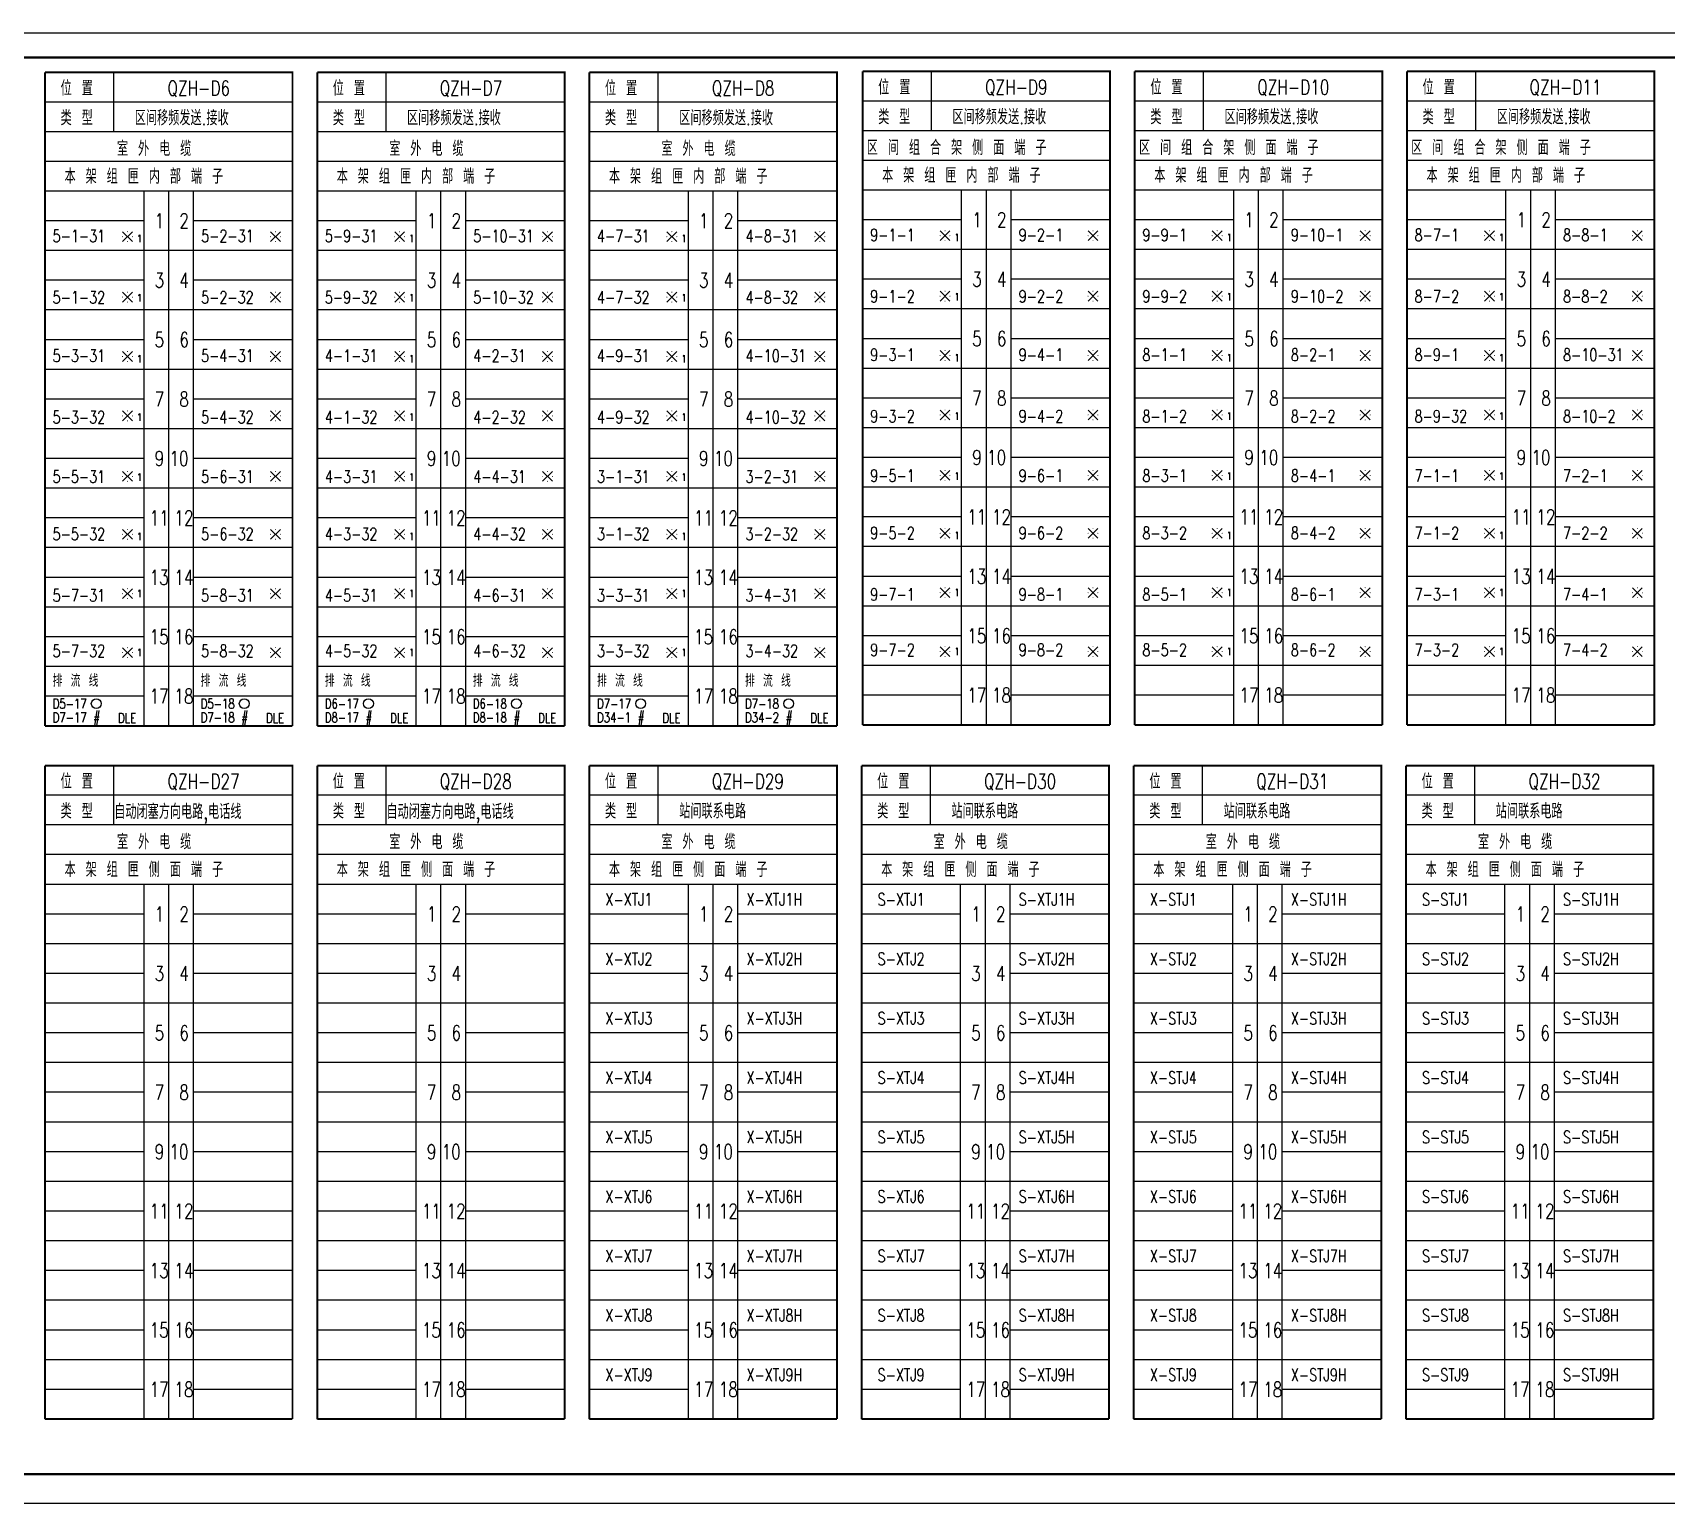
# Model space of a CAD drawing. Extents: x -40 to 1331, y -17 to 280.
# Drawn here: x 272.5 to 602.6, y -17 to 280 of the extents above; entities that cross this region are included whole.
import ezdxf

# ---------------------------------------------------------------- set-up
doc = ezdxf.new("R2010")
doc.units = 0
doc.linetypes.add('0', pattern=[0])
doc.layers.get('0').update_dxf_attribs({"linetype": 'CONTINUOUS'})
doc.layers.add('1', color=1, linetype='0')
doc.layers.add('DEFINE', color=7, linetype='CONTINUOUS')
doc.styles.get("Standard").update_dxf_attribs({"font": 'txt.shx', "bigfont": 'hztxt.shx'})

# ---------------------------------------------------------------- blocks, each defined once
blk = doc.blocks.new('A$C735569C5')
at = {"width": 0.75}
for p in [(-0.72, 0.5), (54.28, 0.5)]:
    blk.add_text('自动闭塞方向电路,电话线', height=3, dxfattribs=at).set_placement(p)
blk = doc.blocks.new('F')
for p, q in [((1, 1), (-1, -1)), ((-1, 1), (1, -1))]:
    blk.add_line(p, q)
at = {"const_width": 0.1}
for points in [[(-1.05, 0, 1), (-0.95, 0, 1)], [(-0.05, 1, 1), (0.05, 1, 1)], [(0.95, 0, 1), (1.05, 0, 1)], [(-0.05, -1, 1), (0.05, -1, 1)]]:
    blk.add_lwpolyline(points, format="xyb", close=True, dxfattribs=at)

msp = doc.modelspace()

# ---------------------------------------------------------------- linework, layer by layer
for p, q in [((-39.85, 280), (1331.09, 280)), ((288.9, 260), (288.9, 272)), ((343.9, 260), (343.9, 272)), ((398.9, 260), (398.9, 272)), ((454.1, 260.2), (454.1, 272.2)), ((509.1, 260.2), (509.1, 272.2)), ((564.1, 260.2), (564.1, 272.2)), ((295, 140), (295, 248)), ((300, 140), (300, 248)), ((305, 140), (305, 248)), ((350, 140), (350, 248)), ((355, 140), (355, 248)), ((360, 140), (360, 248)), ((405, 140), (405, 248)), ((410, 140), (410, 248)), ((415, 140), (415, 248)), ((460.2, 140.2), (460.2, 248.2)), ((465.2, 140.2), (465.2, 248.2)), ((470.2, 140.2), (470.2, 248.2)), ((515.2, 140.2), (515.2, 248.2)), ((520.2, 140.2), (520.2, 248.2)), ((525.2, 140.2), (525.2, 248.2)), ((570.2, 140.2), (570.2, 248.2)), ((575.2, 140.2), (575.2, 248.2)), ((580.2, 140.2), (580.2, 248.2)), ((295, 242), (275, 242)), ((325, 242), (305, 242)), ((350, 242), (330, 242)), ((380, 242), (360, 242)), ((405, 242), (385, 242)), ((435, 242), (415, 242)), ((460.2, 242.2), (440.2, 242.2)), ((490.2, 242.2), (470.2, 242.2)), ((515.2, 242.2), (495.2, 242.2)), ((545.2, 242.2), (525.2, 242.2)), ((570.2, 242.2), (550.2, 242.2)), ((600.2, 242.2), (580.2, 242.2)), ((295, 230), (275, 230)), ((325, 230), (305, 230)), ((350, 230), (330, 230)), ((380, 230), (360, 230)), ((405, 230), (385, 230)), ((435, 230), (415, 230)), ((460.2, 230.2), (440.2, 230.2)), ((490.2, 230.2), (470.2, 230.2)), ((515.2, 230.2), (495.2, 230.2)), ((545.2, 230.2), (525.2, 230.2)), ((570.2, 230.2), (550.2, 230.2)), ((600.2, 230.2), (580.2, 230.2)), ((295, 218), (275, 218)), ((325, 218), (305, 218)), ((350, 218), (330, 218)), ((380, 218), (360, 218)), ((405, 218), (385, 218)), ((435, 218), (415, 218)), ((460.2, 218.2), (440.2, 218.2)), ((490.2, 218.2), (470.2, 218.2)), ((515.2, 218.2), (495.2, 218.2)), ((545.2, 218.2), (525.2, 218.2)), ((570.2, 218.2), (550.2, 218.2)), ((600.2, 218.2), (580.2, 218.2)), ((295, 206), (275, 206)), ((325, 206), (305, 206)), ((350, 206), (330, 206)), ((380, 206), (360, 206)), ((405, 206), (385, 206)), ((435, 206), (415, 206)), ((460.2, 206.2), (440.2, 206.2)), ((490.2, 206.2), (470.2, 206.2)), ((515.2, 206.2), (495.2, 206.2)), ((545.2, 206.2), (525.2, 206.2)), ((570.2, 206.2), (550.2, 206.2)), ((600.2, 206.2), (580.2, 206.2)), ((295, 194), (275, 194)), ((325, 194), (305, 194)), ((350, 194), (330, 194)), ((380, 194), (360, 194)), ((405, 194), (385, 194)), ((435, 194), (415, 194)), ((460.2, 194.2), (440.2, 194.2)), ((490.2, 194.2), (470.2, 194.2)), ((515.2, 194.2), (495.2, 194.2)), ((545.2, 194.2), (525.2, 194.2)), ((570.2, 194.2), (550.2, 194.2)), ((600.2, 194.2), (580.2, 194.2)), ((295, 182), (275, 182)), ((325, 182), (305, 182)), ((350, 182), (330, 182)), ((380, 182), (360, 182)), ((405, 182), (385, 182)), ((435, 182), (415, 182)), ((460.2, 182.2), (440.2, 182.2)), ((490.2, 182.2), (470.2, 182.2)), ((515.2, 182.2), (495.2, 182.2)), ((545.2, 182.2), (525.2, 182.2)), ((570.2, 182.2), (550.2, 182.2)), ((600.2, 182.2), (580.2, 182.2)), ((295, 170), (275, 170)), ((325, 170), (305, 170)), ((350, 170), (330, 170)), ((380, 170), (360, 170)), ((405, 170), (385, 170)), ((435, 170), (415, 170)), ((460.2, 170.2), (440.2, 170.2)), ((490.2, 170.2), (470.2, 170.2)), ((515.2, 170.2), (495.2, 170.2)), ((545.2, 170.2), (525.2, 170.2)), ((570.2, 170.2), (550.2, 170.2)), ((600.2, 170.2), (580.2, 170.2)), ((295, 158), (275, 158)), ((325, 158), (305, 158)), ((350, 158), (330, 158)), ((380, 158), (360, 158)), ((405, 158), (385, 158)), ((435, 158), (415, 158)), ((460.2, 158.2), (440.2, 158.2)), ((490.2, 158.2), (470.2, 158.2)), ((515.2, 158.2), (495.2, 158.2)), ((545.2, 158.2), (525.2, 158.2)), ((570.2, 158.2), (550.2, 158.2)), ((600.2, 158.2), (580.2, 158.2)), ((295, 146), (275, 146)), ((325, 146), (305, 146)), ((350, 146), (330, 146)), ((380, 146), (360, 146)), ((405, 146), (385, 146)), ((435, 146), (415, 146)), ((460.2, 146.2), (440.2, 146.2)), ((490.2, 146.2), (470.2, 146.2)), ((515.2, 146.2), (495.2, 146.2)), ((545.2, 146.2), (525.2, 146.2)), ((570.2, 146.2), (550.2, 146.2)), ((600.2, 146.2), (580.2, 146.2)), ((288.9, 120), (288.9, 132)), ((343.9, 120), (343.9, 132)), ((398.9, 120), (398.9, 132)), ((453.9, 120), (453.9, 132)), ((508.9, 120), (508.9, 132)), ((563.9, 120), (563.9, 132)), ((295, 0), (295, 108)), ((300, 0), (300, 108)), ((305, 0), (305, 108)), ((350, 0), (350, 108)), ((355, 0), (355, 108)), ((360, 0), (360, 108)), ((405, 0), (405, 108)), ((410, 0), (410, 108)), ((415, 0), (415, 108)), ((460, 0), (460, 108)), ((465, 0), (465, 108)), ((470, 0), (470, 108)), ((515, 0), (515, 108)), ((520, 0), (520, 108)), ((525, 0), (525, 108)), ((570, 0), (570, 108)), ((575, 0), (575, 108)), ((580, 0), (580, 108)), ((295, 102), (275, 102)), ((325, 102), (305, 102)), ((350, 102), (330, 102)), ((380, 102), (360, 102)), ((405, 102), (385, 102)), ((435, 102), (415, 102)), ((460, 102), (440, 102)), ((490, 102), (470, 102)), ((515, 102), (495, 102)), ((545, 102), (525, 102)), ((570, 102), (550, 102)), ((600, 102), (580, 102)), ((295, 90), (275, 90)), ((325, 90), (305, 90)), ((350, 90), (330, 90)), ((405, 90), (385, 90)), ((435, 90), (415, 90)), ((460, 90), (440, 90)), ((490, 90), (470, 90)), ((515, 90), (495, 90)), ((545, 90), (525, 90)), ((570, 90), (550, 90)), ((600, 90), (580, 90)), ((295, 78), (275, 78)), ((325, 78), (305, 78)), ((350, 78), (330, 78)), ((380, 78), (360, 78)), ((405, 78), (385, 78)), ((435, 78), (415, 78)), ((460, 78), (440, 78)), ((490, 78), (470, 78)), ((515, 78), (495, 78)), ((545, 78), (525, 78)), ((570, 78), (550, 78)), ((600, 78), (580, 78)), ((295, 66), (275, 66)), ((325, 66), (305, 66)), ((350, 66), (330, 66)), ((380, 66), (360, 66)), ((405, 66), (385, 66)), ((435, 66), (415, 66)), ((460, 66), (440, 66)), ((490, 66), (470, 66)), ((515, 66), (495, 66)), ((545, 66), (525, 66)), ((570, 66), (550, 66)), ((600, 66), (580, 66)), ((295, 54), (275, 54)), ((325, 54), (305, 54)), ((350, 54), (330, 54)), ((380, 54), (360, 54)), ((405, 54), (385, 54)), ((435, 54), (415, 54)), ((460, 54), (440, 54)), ((490, 54), (470, 54)), ((515, 54), (495, 54)), ((545, 54), (525, 54)), ((570, 54), (550, 54)), ((600, 54), (580, 54)), ((295, 42), (275, 42)), ((325, 42), (305, 42)), ((350, 42), (330, 42)), ((380, 42), (360, 42)), ((405, 42), (385, 42)), ((435, 42), (415, 42)), ((460, 42), (440, 42)), ((490, 42), (470, 42)), ((515, 42), (495, 42)), ((545, 42), (525, 42)), ((570, 42), (550, 42)), ((600, 42), (580, 42)), ((295, 30), (275, 30)), ((325, 30), (305, 30)), ((350, 30), (330, 30)), ((380, 30), (360, 30)), ((405, 30), (385, 30)), ((435, 30), (415, 30)), ((460, 30), (440, 30)), ((490, 30), (470, 30)), ((515, 30), (495, 30)), ((545, 30), (525, 30)), ((570, 30), (550, 30)), ((600, 30), (580, 30)), ((295, 18), (275, 18)), ((325, 18), (305, 18)), ((350, 18), (330, 18)), ((380, 18), (360, 18)), ((405, 18), (385, 18)), ((435, 18), (415, 18)), ((460, 18), (440, 18)), ((490, 18), (470, 18)), ((515, 18), (495, 18)), ((545, 18), (525, 18)), ((570, 18), (550, 18)), ((600, 18), (580, 18)), ((295, 6), (275, 6)), ((325, 6), (305, 6)), ((350, 6), (330, 6)), ((380, 6), (360, 6)), ((405, 6), (385, 6)), ((435, 6), (415, 6)), ((460, 6), (440, 6)), ((490, 6), (470, 6)), ((515, 6), (495, 6)), ((545, 6), (525, 6)), ((570, 6), (550, 6)), ((600, 6), (580, 6)), ((-39.85, -17), (1331.09, -17))]:
    msp.add_line(p, q)
at = {"flags": 128}
for points, const_width in [([(-14.85, 275), (1325.66, 275)], 0.5), ([(275, 140), (275, 272)], 0.4), ([(330, 140), (330, 272)], 0.4), ([(385, 140), (385, 272)], 0.4), ([(440.2, 140.2), (440.2, 272.2)], 0.4), ([(495.2, 140.2), (495.2, 272.2)], 0.4), ([(550.2, 140.2), (550.2, 272.2)], 0.4), ([(275, 0), (275, 132)], 0.4), ([(330, 0), (330, 132)], 0.4), ([(385, 0), (385, 132)], 0.4), ([(385, 0), (385, 132)], 0.4), ([(385, 0), (385, 132)], 0.4), ([(440, 0), (440, 132)], 0.4), ([(495, 0), (495, 132)], 0.4), ([(550, 0), (550, 132)], 0.4), ([(1325.66, -11.13), (-14.85, -11.13)], 0.5)]:
    msp.add_lwpolyline(points, dxfattribs=dict(at, const_width=const_width))
for centre in [(285.35, 144.5), (315.25, 144.5), (340.35, 144.5), (370.25, 144.5), (395.35, 144.5), (425.25, 144.5)]:
    msp.add_circle(centre, 1)
at = {"layer": '1', "color": 7}
for p, q in [((325, 266), (275, 266)), ((380, 266), (330, 266)), ((435, 266), (385, 266)), ((490.2, 266.2), (440.2, 266.2)), ((545.2, 266.2), (495.2, 266.2)), ((600.2, 266.2), (550.2, 266.2)), ((325, 260), (275, 260)), ((380, 260), (330, 260)), ((435, 260), (385, 260)), ((490.2, 260.2), (440.2, 260.2)), ((545.2, 260.2), (495.2, 260.2)), ((600.2, 260.2), (550.2, 260.2)), ((490.2, 254.2), (440.2, 254.2)), ((545.2, 254.2), (495.2, 254.2)), ((600.2, 254.2), (550.2, 254.2)), ((325, 254), (275, 254)), ((380, 254), (330, 254)), ((435, 254), (385, 254)), ((325, 248), (275, 248)), ((380, 248), (330, 248)), ((435, 248), (385, 248)), ((490.2, 248.2), (440.2, 248.2)), ((545.2, 248.2), (495.2, 248.2)), ((600.2, 248.2), (550.2, 248.2)), ((325, 236), (275, 236)), ((380, 236), (330, 236)), ((435, 236), (385, 236)), ((490.2, 236.2), (440.2, 236.2)), ((545.2, 236.2), (495.2, 236.2)), ((600.2, 236.2), (550.2, 236.2)), ((325, 224), (275, 224)), ((380, 224), (330, 224)), ((435, 224), (385, 224)), ((490.2, 224.2), (440.2, 224.2)), ((545.2, 224.2), (495.2, 224.2)), ((600.2, 224.2), (550.2, 224.2)), ((325, 212), (275, 212)), ((380, 212), (330, 212)), ((435, 212), (385, 212)), ((490.2, 212.2), (440.2, 212.2)), ((545.2, 212.2), (495.2, 212.2)), ((600.2, 212.2), (550.2, 212.2)), ((325, 200), (275, 200)), ((380, 200), (330, 200)), ((435, 200), (385, 200)), ((490.2, 200.2), (440.2, 200.2)), ((545.2, 200.2), (495.2, 200.2)), ((600.2, 200.2), (550.2, 200.2)), ((490.2, 188.2), (440.2, 188.2)), ((545.2, 188.2), (495.2, 188.2)), ((600.2, 188.2), (550.2, 188.2)), ((325, 188), (275, 188)), ((380, 188), (330, 188)), ((435, 188), (385, 188)), ((325, 176), (275, 176)), ((380, 176), (330, 176)), ((435, 176), (385, 176)), ((490.2, 176.2), (440.2, 176.2)), ((545.2, 176.2), (495.2, 176.2)), ((600.2, 176.2), (550.2, 176.2)), ((325, 164), (275, 164)), ((380, 164), (330, 164)), ((435, 164), (385, 164)), ((490.2, 164.2), (440.2, 164.2)), ((545.2, 164.2), (495.2, 164.2)), ((600.2, 164.2), (550.2, 164.2)), ((325, 152), (275, 152)), ((325, 152), (275, 152)), ((380, 152), (330, 152)), ((380, 152), (330, 152)), ((435, 152), (385, 152)), ((435, 152), (385, 152)), ((435, 152), (385, 152)), ((490.2, 152.2), (440.2, 152.2)), ((490.2, 152.2), (440.2, 152.2)), ((490.2, 152.2), (440.2, 152.2)), ((490.2, 152.2), (440.2, 152.2)), ((545.2, 152.2), (495.2, 152.2)), ((600.2, 152.2), (550.2, 152.2)), ((325, 126), (275, 126)), ((380, 126), (330, 126)), ((435, 126), (385, 126)), ((490, 126), (440, 126)), ((545, 126), (495, 126)), ((600, 126), (550, 126)), ((325, 120), (275, 120)), ((380, 120), (330, 120)), ((435, 120), (385, 120)), ((490, 120), (440, 120)), ((545, 120), (495, 120)), ((600, 120), (550, 120)), ((325, 114), (275, 114)), ((380, 114), (330, 114)), ((435, 114), (385, 114)), ((490, 114), (440, 114)), ((545, 114), (495, 114)), ((600, 114), (550, 114)), ((325, 108), (275, 108)), ((380, 108), (330, 108)), ((435, 108), (385, 108)), ((435, 108), (385, 108)), ((435, 108), (385, 108)), ((490, 108), (440, 108)), ((545, 108), (495, 108)), ((600, 108), (550, 108)), ((325, 96), (275, 96)), ((380, 96), (330, 96)), ((435, 96), (385, 96)), ((490, 96), (440, 96)), ((545, 96), (495, 96)), ((600, 96), (550, 96)), ((325, 84), (275, 84)), ((380, 84), (330, 84)), ((435, 84), (385, 84)), ((490, 84), (440, 84)), ((545, 84), (495, 84)), ((600, 84), (550, 84)), ((325, 72), (275, 72)), ((380, 72), (330, 72)), ((435, 72), (385, 72)), ((490, 72), (440, 72)), ((545, 72), (495, 72)), ((600, 72), (550, 72)), ((325, 60), (275, 60)), ((380, 60), (330, 60)), ((435, 60), (385, 60)), ((490, 60), (440, 60)), ((545, 60), (495, 60)), ((600, 60), (550, 60)), ((325, 48), (275, 48)), ((380, 48), (330, 48)), ((435, 48), (385, 48)), ((490, 48), (440, 48)), ((545, 48), (495, 48)), ((600, 48), (550, 48)), ((325, 36), (275, 36)), ((380, 36), (330, 36)), ((435, 36), (385, 36)), ((490, 36), (440, 36)), ((545, 36), (495, 36)), ((600, 36), (550, 36)), ((325, 24), (275, 24)), ((380, 24), (330, 24)), ((435, 24), (385, 24)), ((490, 24), (440, 24)), ((545, 24), (495, 24)), ((600, 24), (550, 24)), ((325, 12), (275, 12)), ((380, 12), (330, 12)), ((435, 12), (385, 12)), ((490, 12), (440, 12)), ((545, 12), (495, 12)), ((600, 12), (550, 12))]:
    msp.add_line(p, q, dxfattribs=at)
at = {"layer": '1'}
for p, q in [((275, 140), (275, 260)), ((275, 140), (275, 260)), ((330, 140), (330, 260)), ((330, 140), (330, 260)), ((385, 140), (385, 260)), ((385, 140), (385, 260)), ((440.2, 140.2), (440.2, 260.2)), ((440.2, 140.2), (440.2, 260.2)), ((495.2, 140.2), (495.2, 260.2)), ((495.2, 140.2), (495.2, 260.2)), ((550.2, 140.2), (550.2, 260.2)), ((550.2, 140.2), (550.2, 260.2)), ((275, 0), (275, 120)), ((275, 0), (275, 120)), ((330, 0), (330, 120)), ((330, 0), (330, 120)), ((385, 0), (385, 120)), ((385, 0), (385, 120)), ((440, 0), (440, 120)), ((440, 0), (440, 120)), ((495, 0), (495, 120)), ((495, 0), (495, 120)), ((550, 0), (550, 120)), ((550, 0), (550, 120))]:
    msp.add_line(p, q, dxfattribs=at)
at = {"layer": '1', "color": 7, "const_width": 0.4, "flags": 128}
for points in [[(325, 140), (325, 272), (275, 272)], [(380, 140), (380, 272), (330, 272)], [(435, 140), (435, 272), (385, 272)], [(490.2, 140.2), (490.2, 272.2), (440.2, 272.2)], [(545.2, 140.2), (545.2, 272.2), (495.2, 272.2)], [(600.2, 140.2), (600.2, 272.2), (550.2, 272.2)], [(325, 140), (275, 140)], [(380, 140), (330, 140)], [(435, 140), (385, 140)], [(490.2, 140.2), (440.2, 140.2)], [(545.2, 140.2), (495.2, 140.2)], [(600.2, 140.2), (550.2, 140.2)], [(325, 0), (325, 132), (275, 132)], [(380, 0), (380, 132), (330, 132)], [(435, 0), (435, 132), (385, 132)], [(490, 0), (490, 132), (440, 132)], [(545, 0), (545, 132), (495, 132)], [(600, 0), (600, 132), (550, 132)], [(325, 0), (275, 0)], [(380, 0), (330, 0)], [(435, 0), (385, 0)], [(490, 0), (440, 0)], [(545, 0), (495, 0)], [(600, 0), (550, 0)]]:
    msp.add_lwpolyline(points, dxfattribs=at)

# ---------------------------------------------------------------- block references
for p in [(291.65, 238.8), (321.55, 238.8), (346.65, 238.8), (376.55, 238.8), (401.65, 238.8), (431.55, 238.8), (456.85, 239), (486.75, 239), (511.85, 239), (541.75, 239), (566.85, 239), (596.75, 239), (456.85, 226.8), (486.75, 226.8), (511.85, 226.8), (541.75, 226.8), (566.85, 226.8), (596.75, 226.8), (291.65, 226.6), (321.55, 226.6), (346.65, 226.6), (376.55, 226.6), (401.65, 226.6), (431.55, 226.6), (291.65, 214.6), (321.55, 214.6), (346.65, 214.6), (376.55, 214.6), (401.65, 214.6), (431.55, 214.6), (456.85, 214.8), (486.75, 214.8), (511.85, 214.8), (541.75, 214.8), (566.85, 214.8), (596.75, 214.8), (291.65, 202.6), (321.55, 202.6), (346.65, 202.6), (376.55, 202.6), (401.65, 202.6), (431.55, 202.6), (456.85, 202.8), (486.75, 202.8), (511.85, 202.8), (541.75, 202.8), (566.85, 202.8), (596.75, 202.8), (291.65, 190.4), (321.55, 190.4), (346.65, 190.4), (376.55, 190.4), (401.65, 190.4), (431.55, 190.4), (456.85, 190.6), (486.75, 190.6), (511.85, 190.6), (541.75, 190.6), (566.85, 190.6), (596.75, 190.6), (291.65, 178.7), (321.55, 178.7), (346.65, 178.7), (376.55, 178.7), (401.65, 178.7), (431.55, 178.7), (456.85, 178.9), (486.75, 178.9), (511.85, 178.9), (541.75, 178.9), (566.85, 178.9), (596.75, 178.9), (291.65, 166.7), (321.55, 166.7), (346.65, 166.7), (376.55, 166.7), (401.65, 166.7), (431.55, 166.7), (456.85, 166.9), (486.75, 166.9), (511.85, 166.9), (541.75, 166.9), (566.85, 166.9), (596.75, 166.9), (291.65, 154.8), (321.55, 154.8), (346.65, 154.8), (376.55, 154.8), (401.65, 154.8), (431.55, 154.8), (456.85, 155), (486.75, 155), (511.85, 155), (541.75, 155), (566.85, 155), (596.75, 155)]:
    msp.add_blockref('F', p)
at = {"layer": 'DEFINE'}
msp.add_blockref('A$C735569C5', (289.7, 120.7), dxfattribs=at)

# ---------------------------------------------------------------- texts
for s, height, width, p in [('位 置', 3, 0.75, (443.34, 267.5)), ('位 置', 3, 0.75, (498.34, 267.5)), ('位 置', 3, 0.75, (553.34, 267.5)), ('位 置', 3, 0.75, (278.14, 267.3)), ('位 置', 3, 0.75, (333.14, 267.3)), ('位 置', 3, 0.75, (388.14, 267.3)), ('类 型', 3, 0.75, (278.14, 261.3)), ('区间移频发送.接收', 3, 0.75, (293.14, 261.3)), ('类 型', 3, 0.75, (333.14, 261.3)), ('区间移频发送.接收', 3, 0.75, (348.14, 261.3)), ('类 型', 3, 0.75, (388.14, 261.3)), ('区间移频发送.接收', 3, 0.75, (403.14, 261.3)), ('类 型', 3, 0.75, (443.34, 261.5)), ('区间移频发送.接收', 3, 0.75, (458.34, 261.5)), ('类 型', 3, 0.75, (498.34, 261.5)), ('区间移频发送.接收', 3, 0.75, (513.34, 261.5)), ('类 型', 3, 0.75, (553.34, 261.5)), ('区间移频发送.接收', 3, 0.75, (568.34, 261.5)), ('室 外 电 缆', 3, 0.75, (289.54, 255.1)), ('室 外 电 缆', 3, 0.75, (344.54, 255.1)), ('室 外 电 缆', 3, 0.75, (399.54, 255.1)), ('区 间 组 合 架 侧 面 端 子', 3, 0.75, (441.05, 255.3)), ('区 间 组 合 架 侧 面 端 子', 3, 0.75, (496.05, 255.3)), ('区 间 组 合 架 侧 面 端 子', 3, 0.75, (551.05, 255.3)), ('本 架 组 匣 内 部 端 子', 3, 0.75, (278.94, 249.5)), ('本 架 组 匣 内 部 端 子', 3, 0.75, (333.94, 249.5)), ('本 架 组 匣 内 部 端 子', 3, 0.75, (388.94, 249.5)), ('本 架 组 匣 内 部 端 子', 3, 0.75, (444.14, 249.7)), ('本 架 组 匣 内 部 端 子', 3, 0.75, (499.14, 249.7)), ('本 架 组 匣 内 部 端 子', 3, 0.75, (554.14, 249.7)), ('1', 3, 0.75, (297.14, 240.5)), ('2', 3, 0.75, (302.14, 240.5)), ('1', 3, 0.75, (352.14, 240.5)), ('2', 3, 0.75, (357.14, 240.5)), ('1', 3, 0.75, (407.14, 240.5)), ('2', 3, 0.75, (412.14, 240.5)), ('1', 3, 0.75, (462.34, 240.7)), ('2', 3, 0.75, (467.34, 240.7)), ('1', 3, 0.75, (517.34, 240.7)), ('2', 3, 0.75, (522.34, 240.7)), ('1', 3, 0.75, (572.34, 240.7)), ('2', 3, 0.75, (577.34, 240.7)), ('5-1-31', 2.5, 0.75, (276.54, 237.7)), ('1', 1.5, 0.7, (293.64, 237.7)), ('5-2-31', 2.5, 0.75, (306.54, 237.7)), ('5-9-31', 2.5, 0.75, (331.54, 237.7)), ('1', 1.5, 0.7, (348.64, 237.7)), ('5-10-31', 2.5, 0.75, (361.54, 237.7)), ('4-7-31', 2.5, 0.75, (386.54, 237.7)), ('1', 1.5, 0.7, (403.64, 237.7)), ('4-8-31', 2.5, 0.75, (416.54, 237.7)), ('9-1-1', 2.5, 0.75, (441.74, 237.9)), ('1', 1.5, 0.7, (458.84, 237.9)), ('9-2-1', 2.5, 0.75, (471.74, 237.9)), ('9-9-1', 2.5, 0.75, (496.74, 237.9)), ('1', 1.5, 0.7, (513.84, 237.9)), ('9-10-1', 2.5, 0.75, (526.74, 237.9)), ('8-7-1', 2.5, 0.75, (551.74, 237.9)), ('1', 1.5, 0.7, (568.84, 237.9)), ('8-8-1', 2.5, 0.75, (581.74, 237.9)), ('3', 3, 0.75, (297.14, 228.5)), ('4', 3, 0.75, (302.14, 228.5)), ('3', 3, 0.75, (352.14, 228.5)), ('4', 3, 0.75, (357.14, 228.5)), ('3', 3, 0.75, (407.14, 228.5)), ('4', 3, 0.75, (412.14, 228.5)), ('3', 3, 0.75, (462.34, 228.7)), ('4', 3, 0.75, (467.34, 228.7)), ('3', 3, 0.75, (517.34, 228.7)), ('4', 3, 0.75, (522.34, 228.7)), ('3', 3, 0.75, (572.34, 228.7)), ('4', 3, 0.75, (577.34, 228.7)), ('5-1-32', 2.5, 0.75, (276.54, 225.3)), ('5-2-32', 2.5, 0.75, (306.54, 225.3)), ('5-9-32', 2.5, 0.75, (331.54, 225.3)), ('5-10-32', 2.5, 0.75, (361.54, 225.3)), ('4-7-32', 2.5, 0.75, (386.54, 225.3)), ('4-8-32', 2.5, 0.75, (416.54, 225.3)), ('9-1-2', 2.5, 0.75, (441.74, 225.5)), ('9-2-2', 2.5, 0.75, (471.74, 225.5)), ('9-9-2', 2.5, 0.75, (496.74, 225.5)), ('9-10-2', 2.5, 0.75, (526.74, 225.5)), ('8-7-2', 2.5, 0.75, (551.74, 225.5)), ('8-8-2', 2.5, 0.75, (581.74, 225.5)), ('1', 1.5, 0.7, (293.64, 225.7)), ('1', 1.5, 0.7, (348.64, 225.7)), ('1', 1.5, 0.7, (403.64, 225.7)), ('1', 1.5, 0.7, (458.84, 225.9)), ('1', 1.5, 0.7, (513.84, 225.9)), ('1', 1.5, 0.7, (568.84, 225.9)), ('5', 3, 0.75, (297.14, 216.5)), ('6', 3, 0.75, (302.14, 216.5)), ('5', 3, 0.75, (352.14, 216.5)), ('6', 3, 0.75, (357.14, 216.5)), ('5', 3, 0.75, (407.14, 216.5)), ('6', 3, 0.75, (412.14, 216.5)), ('5', 3, 0.75, (462.34, 216.7)), ('6', 3, 0.75, (467.34, 216.7)), ('5', 3, 0.75, (517.34, 216.7)), ('6', 3, 0.75, (522.34, 216.7)), ('5', 3, 0.75, (572.34, 216.7)), ('6', 3, 0.75, (577.34, 216.7)), ('5-3-31', 2.5, 0.75, (276.54, 213.5)), ('1', 1.5, 0.7, (293.64, 213.4)), ('5-4-31', 2.5, 0.75, (306.54, 213.5)), ('4-1-31', 2.5, 0.75, (331.54, 213.5)), ('1', 1.5, 0.7, (348.64, 213.4)), ('4-2-31', 2.5, 0.75, (361.54, 213.5)), ('4-9-31', 2.5, 0.75, (386.54, 213.5)), ('1', 1.5, 0.7, (403.64, 213.4)), ('4-10-31', 2.5, 0.75, (416.54, 213.5)), ('9-3-1', 2.5, 0.75, (441.74, 213.7)), ('1', 1.5, 0.7, (458.84, 213.6)), ('9-4-1', 2.5, 0.75, (471.74, 213.7)), ('8-1-1', 2.5, 0.75, (496.74, 213.7)), ('1', 1.5, 0.7, (513.84, 213.6)), ('8-2-1', 2.5, 0.75, (526.74, 213.7)), ('8-9-1', 2.5, 0.75, (551.74, 213.7)), ('1', 1.5, 0.7, (568.84, 213.6)), ('8-10-31', 2.5, 0.75, (581.74, 213.7)), ('7', 3, 0.75, (297.14, 204.5)), ('8', 3, 0.75, (302.14, 204.5)), ('7', 3, 0.75, (352.14, 204.5)), ('8', 3, 0.75, (357.14, 204.5)), ('7', 3, 0.75, (407.14, 204.5)), ('8', 3, 0.75, (412.14, 204.5)), ('7', 3, 0.75, (462.34, 204.7)), ('8', 3, 0.75, (467.34, 204.7)), ('7', 3, 0.75, (517.34, 204.7)), ('8', 3, 0.75, (522.34, 204.7)), ('7', 3, 0.75, (572.34, 204.7)), ('8', 3, 0.75, (577.34, 204.7)), ('5-3-32', 2.5, 0.75, (276.54, 201.1)), ('1', 1.5, 0.7, (293.64, 201.6)), ('5-4-32', 2.5, 0.75, (306.54, 201.1)), ('4-1-32', 2.5, 0.75, (331.54, 201.1)), ('1', 1.5, 0.7, (348.64, 201.6)), ('4-2-32', 2.5, 0.75, (361.54, 201.1)), ('4-9-32', 2.5, 0.75, (386.54, 201.1)), ('1', 1.5, 0.7, (403.64, 201.6)), ('4-10-32', 2.5, 0.75, (416.54, 201.1)), ('9-3-2', 2.5, 0.75, (441.74, 201.3)), ('1', 1.5, 0.7, (458.84, 201.8)), ('9-4-2', 2.5, 0.75, (471.74, 201.3)), ('8-1-2', 2.5, 0.75, (496.74, 201.3)), ('1', 1.5, 0.7, (513.84, 201.8)), ('8-2-2', 2.5, 0.75, (526.74, 201.3)), ('8-9-32', 2.5, 0.75, (551.74, 201.3)), ('1', 1.5, 0.7, (568.84, 201.8)), ('8-10-2', 2.5, 0.75, (581.74, 201.3)), ('9', 3, 0.75, (297.14, 192.5)), ('10', 3, 0.75, (300.14, 192.5)), ('9', 3, 0.75, (352.14, 192.5)), ('10', 3, 0.75, (355.14, 192.5)), ('9', 3, 0.75, (407.14, 192.5)), ('10', 3, 0.75, (410.14, 192.5)), ('9', 3, 0.75, (462.34, 192.7)), ('10', 3, 0.75, (465.34, 192.7)), ('9', 3, 0.75, (517.34, 192.7)), ('10', 3, 0.75, (520.34, 192.7)), ('9', 3, 0.75, (572.34, 192.7)), ('10', 3, 0.75, (575.34, 192.7)), ('5-5-31', 2.5, 0.75, (276.54, 189.1)), ('5-6-31', 2.5, 0.75, (306.54, 189.1)), ('4-3-31', 2.5, 0.75, (331.54, 189.1)), ('4-4-31', 2.5, 0.75, (361.54, 189.1)), ('3-1-31', 2.5, 0.75, (386.54, 189.1)), ('3-2-31', 2.5, 0.75, (416.54, 189.1)), ('9-5-1', 2.5, 0.75, (441.74, 189.3)), ('9-6-1', 2.5, 0.75, (471.74, 189.3)), ('8-3-1', 2.5, 0.75, (496.74, 189.3)), ('8-4-1', 2.5, 0.75, (526.74, 189.3)), ('7-1-1', 2.5, 0.75, (551.74, 189.3)), ('7-2-1', 2.5, 0.75, (581.74, 189.3)), ('1', 1.5, 0.7, (293.64, 189.5)), ('1', 1.5, 0.7, (348.64, 189.5)), ('1', 1.5, 0.7, (403.64, 189.5)), ('1', 1.5, 0.7, (458.84, 189.7)), ('1', 1.5, 0.7, (513.84, 189.7)), ('1', 1.5, 0.7, (568.84, 189.7)), ('11', 3, 0.75, (296.14, 180.5)), ('12', 3, 0.75, (301.14, 180.5)), ('11', 3, 0.75, (351.14, 180.5)), ('12', 3, 0.75, (356.14, 180.5)), ('11', 3, 0.75, (406.14, 180.5)), ('12', 3, 0.75, (411.14, 180.5)), ('11', 3, 0.75, (461.34, 180.7)), ('12', 3, 0.75, (466.34, 180.7)), ('11', 3, 0.75, (516.34, 180.7)), ('12', 3, 0.75, (521.34, 180.7)), ('11', 3, 0.75, (571.34, 180.7)), ('12', 3, 0.75, (576.34, 180.7)), ('5-5-32', 2.5, 0.75, (276.54, 177.5)), ('1', 1.5, 0.7, (293.64, 177.5)), ('5-6-32', 2.5, 0.75, (306.54, 177.5)), ('4-3-32', 2.5, 0.75, (331.54, 177.5)), ('1', 1.5, 0.7, (348.64, 177.5)), ('4-4-32', 2.5, 0.75, (361.54, 177.5)), ('3-1-32', 2.5, 0.75, (386.54, 177.5)), ('1', 1.5, 0.7, (403.64, 177.5)), ('3-2-32', 2.5, 0.75, (416.54, 177.5)), ('9-5-2', 2.5, 0.75, (441.74, 177.7)), ('1', 1.5, 0.7, (458.84, 177.7)), ('9-6-2', 2.5, 0.75, (471.74, 177.7)), ('8-3-2', 2.5, 0.75, (496.74, 177.7)), ('1', 1.5, 0.7, (513.84, 177.7)), ('8-4-2', 2.5, 0.75, (526.74, 177.7)), ('7-1-2', 2.5, 0.75, (551.74, 177.7)), ('1', 1.5, 0.7, (568.84, 177.7)), ('7-2-2', 2.5, 0.75, (581.74, 177.7)), ('13', 3, 0.75, (461.34, 168.7)), ('14', 3, 0.75, (466.34, 168.7)), ('13', 3, 0.75, (516.34, 168.7)), ('14', 3, 0.75, (521.34, 168.7)), ('13', 3, 0.75, (571.34, 168.7)), ('14', 3, 0.75, (576.34, 168.7)), ('13', 3, 0.75, (296.14, 168.5)), ('14', 3, 0.75, (301.14, 168.5)), ('13', 3, 0.75, (351.14, 168.5)), ('14', 3, 0.75, (356.14, 168.5)), ('13', 3, 0.75, (406.14, 168.5)), ('14', 3, 0.75, (411.14, 168.5)), ('5-7-31', 2.5, 0.75, (276.54, 165.1)), ('1', 1.5, 0.7, (293.64, 166)), ('5-8-31', 2.5, 0.75, (306.54, 165.1)), ('4-5-31', 2.5, 0.75, (331.54, 165.1)), ('1', 1.5, 0.7, (348.64, 166)), ('4-6-31', 2.5, 0.75, (361.54, 165.1)), ('3-3-31', 2.5, 0.75, (386.54, 165.1)), ('1', 1.5, 0.7, (403.64, 166)), ('3-4-31', 2.5, 0.75, (416.54, 165.1)), ('9-7-1', 2.5, 0.75, (441.74, 165.3)), ('1', 1.5, 0.7, (458.84, 166.2)), ('9-8-1', 2.5, 0.75, (471.74, 165.3)), ('8-5-1', 2.5, 0.75, (496.74, 165.3)), ('1', 1.5, 0.7, (513.84, 166.2)), ('8-6-1', 2.5, 0.75, (526.74, 165.3)), ('7-3-1', 2.5, 0.75, (551.74, 165.3)), ('1', 1.5, 0.7, (568.84, 166.2)), ('7-4-1', 2.5, 0.75, (581.74, 165.3)), ('15', 3, 0.75, (296.14, 156.5)), ('16', 3, 0.75, (301.14, 156.5)), ('15', 3, 0.75, (351.14, 156.5)), ('16', 3, 0.75, (356.14, 156.5)), ('15', 3, 0.75, (406.14, 156.5)), ('16', 3, 0.75, (411.14, 156.5)), ('15', 3, 0.75, (461.34, 156.7)), ('16', 3, 0.75, (466.34, 156.7)), ('15', 3, 0.75, (516.34, 156.7)), ('16', 3, 0.75, (521.34, 156.7)), ('15', 3, 0.75, (571.34, 156.7)), ('16', 3, 0.75, (576.34, 156.7)), ('5-7-32', 2.5, 0.75, (276.54, 153.9)), ('1', 1.5, 0.7, (293.64, 154.1)), ('5-8-32', 2.5, 0.75, (306.54, 153.9)), ('4-5-32', 2.5, 0.75, (331.54, 153.9)), ('1', 1.5, 0.7, (348.64, 154.1)), ('4-6-32', 2.5, 0.75, (361.54, 153.9)), ('3-3-32', 2.5, 0.75, (386.54, 153.9)), ('1', 1.5, 0.7, (403.64, 154.1)), ('3-4-32', 2.5, 0.75, (416.54, 153.9)), ('9-7-2', 2.5, 0.75, (441.74, 154.1)), ('1', 1.5, 0.7, (458.84, 154.3)), ('9-8-2', 2.5, 0.75, (471.74, 154.1)), ('8-5-2', 2.5, 0.75, (496.74, 154.1)), ('1', 1.5, 0.7, (513.84, 154.3)), ('8-6-2', 2.5, 0.75, (526.74, 154.1)), ('7-3-2', 2.5, 0.75, (551.74, 154.1)), ('1', 1.5, 0.7, (568.84, 154.3)), ('7-4-2', 2.5, 0.75, (581.74, 154.1)), ('排 流 线', 2.5, 0.75, (276.54, 147.9)), ('排 流 线', 2.5, 0.75, (306.44, 147.9)), ('排 流 线', 2.5, 0.75, (331.54, 147.9)), ('排 流 线', 2.5, 0.75, (361.44, 147.9)), ('排 流 线', 2.5, 0.75, (386.54, 147.9)), ('排 流 线', 2.5, 0.75, (416.44, 147.9)), ('D5-17', 2, 0.75, (276.54, 143.5)), ('17', 3, 0.75, (296.14, 144.5)), ('18', 3, 0.75, (301.14, 144.5)), ('D5-18', 2, 0.75, (306.44, 143.5)), ('D6-17', 2, 0.75, (331.54, 143.5)), ('17', 3, 0.75, (351.14, 144.5)), ('18', 3, 0.75, (356.14, 144.5)), ('D6-18', 2, 0.75, (361.44, 143.5)), ('D7-17', 2, 0.75, (386.54, 143.5)), ('17', 3, 0.75, (406.14, 144.5)), ('18', 3, 0.75, (411.14, 144.5)), ('D7-18', 2, 0.75, (416.44, 143.5)), ('17', 3, 0.75, (461.34, 144.7)), ('18', 3, 0.75, (466.34, 144.7)), ('17', 3, 0.75, (516.34, 144.7)), ('18', 3, 0.75, (521.34, 144.7)), ('17', 3, 0.75, (571.34, 144.7)), ('18', 3, 0.75, (576.34, 144.7)), ('D7-17 #', 2, 0.75, (276.54, 140.7)), ('DLE', 2, 0.75, (289.74, 140.6)), ('D7-18 #', 2, 0.75, (306.44, 140.7)), ('DLE', 2, 0.75, (319.64, 140.6)), ('D8-17 #', 2, 0.75, (331.54, 140.7)), ('DLE', 2, 0.75, (344.74, 140.6)), ('D8-18 #', 2, 0.75, (361.44, 140.7)), ('DLE', 2, 0.75, (374.64, 140.6)), ('D34-1 #', 2, 0.75, (386.54, 140.7)), ('DLE', 2, 0.75, (399.74, 140.6)), ('D34-2 #', 2, 0.75, (416.44, 140.7)), ('DLE', 2, 0.75, (429.64, 140.6)), ('位 置', 3, 0.75, (278.14, 127.3)), ('位 置', 3, 0.75, (333.14, 127.3)), ('位 置', 3, 0.75, (388.14, 127.3)), ('位 置', 3, 0.75, (443.14, 127.3)), ('位 置', 3, 0.75, (498.14, 127.3)), ('位 置', 3, 0.75, (553.14, 127.3)), ('类 型', 3, 0.75, (278.14, 121.3)), ('类 型', 3, 0.75, (333.14, 121.3)), ('类 型', 3, 0.75, (388.14, 121.3)), ('站间联系电路', 3, 0.75, (403.14, 121.3)), ('类 型', 3, 0.75, (443.14, 121.3)), ('站间联系电路', 3, 0.75, (458.14, 121.3)), ('类 型', 3, 0.75, (498.14, 121.3)), ('站间联系电路', 3, 0.75, (513.14, 121.3)), ('类 型', 3, 0.75, (553.14, 121.3)), ('站间联系电路', 3, 0.75, (568.14, 121.3)), ('室 外 电 缆', 3, 0.75, (289.54, 115.1)), ('室 外 电 缆', 3, 0.75, (344.54, 115.1)), ('室 外 电 缆', 3, 0.75, (399.54, 115.1)), ('室 外 电 缆', 3, 0.75, (454.54, 115.1)), ('室 外 电 缆', 3, 0.75, (509.54, 115.1)), ('室 外 电 缆', 3, 0.75, (564.54, 115.1)), ('本 架 组 匣 侧 面 端 子', 3, 0.75, (278.94, 109.5)), ('本 架 组 匣 侧 面 端 子', 3, 0.75, (333.94, 109.5)), ('本 架 组 匣 侧 面 端 子', 3, 0.75, (388.94, 109.5)), ('本 架 组 匣 侧 面 端 子', 3, 0.75, (443.94, 109.5)), ('本 架 组 匣 侧 面 端 子', 3, 0.75, (498.94, 109.5)), ('本 架 组 匣 侧 面 端 子', 3, 0.75, (553.94, 109.5)), ('X-XTJ1', 2.5, 0.75, (388.24, 103.7)), ('X-XTJ1H', 2.5, 0.75, (416.74, 103.7)), ('S-XTJ1', 2.5, 0.75, (443.24, 103.7)), ('S-XTJ1H', 2.5, 0.75, (471.74, 103.7)), ('X-STJ1', 2.5, 0.75, (498.24, 103.7)), ('X-STJ1H', 2.5, 0.75, (526.74, 103.7)), ('S-STJ1', 2.5, 0.75, (553.24, 103.7)), ('S-STJ1H', 2.5, 0.75, (581.74, 103.7)), ('1', 3, 0.75, (297.14, 100.5)), ('2', 3, 0.75, (302.14, 100.5)), ('1', 3, 0.75, (352.14, 100.5)), ('2', 3, 0.75, (357.14, 100.5)), ('1', 3, 0.75, (407.14, 100.5)), ('2', 3, 0.75, (412.14, 100.5)), ('1', 3, 0.75, (462.14, 100.5)), ('2', 3, 0.75, (467.14, 100.5)), ('1', 3, 0.75, (517.14, 100.5)), ('2', 3, 0.75, (522.14, 100.5)), ('1', 3, 0.75, (572.14, 100.5)), ('2', 3, 0.75, (577.14, 100.5)), ('X-XTJ2', 2.5, 0.75, (388.24, 91.7)), ('X-XTJ2H', 2.5, 0.75, (416.74, 91.7)), ('S-XTJ2', 2.5, 0.75, (443.24, 91.7)), ('S-XTJ2H', 2.5, 0.75, (471.74, 91.7)), ('X-STJ2', 2.5, 0.75, (498.24, 91.7)), ('X-STJ2H', 2.5, 0.75, (526.74, 91.7)), ('S-STJ2', 2.5, 0.75, (553.24, 91.7)), ('S-STJ2H', 2.5, 0.75, (581.74, 91.7)), ('3', 3, 0.75, (297.14, 88.5)), ('4', 3, 0.75, (302.14, 88.5)), ('3', 3, 0.75, (352.14, 88.5)), ('4', 3, 0.75, (357.14, 88.5)), ('3', 3, 0.75, (407.14, 88.5)), ('4', 3, 0.75, (412.14, 88.5)), ('3', 3, 0.75, (462.14, 88.5)), ('4', 3, 0.75, (467.14, 88.5)), ('3', 3, 0.75, (517.14, 88.5)), ('4', 3, 0.75, (522.14, 88.5)), ('3', 3, 0.75, (572.14, 88.5)), ('4', 3, 0.75, (577.14, 88.5)), ('5', 3, 0.75, (297.14, 76.5)), ('6', 3, 0.75, (302.14, 76.5)), ('5', 3, 0.75, (352.14, 76.5)), ('6', 3, 0.75, (357.14, 76.5)), ('X-XTJ3', 2.5, 0.75, (388.24, 79.7)), ('5', 3, 0.75, (407.14, 76.5)), ('6', 3, 0.75, (412.14, 76.5)), ('X-XTJ3H', 2.5, 0.75, (416.74, 79.7)), ('S-XTJ3', 2.5, 0.75, (443.24, 79.7)), ('5', 3, 0.75, (462.14, 76.5)), ('6', 3, 0.75, (467.14, 76.5)), ('S-XTJ3H', 2.5, 0.75, (471.74, 79.7)), ('X-STJ3', 2.5, 0.75, (498.24, 79.7)), ('5', 3, 0.75, (517.14, 76.5)), ('6', 3, 0.75, (522.14, 76.5)), ('X-STJ3H', 2.5, 0.75, (526.74, 79.7)), ('S-STJ3', 2.5, 0.75, (553.24, 79.7)), ('5', 3, 0.75, (572.14, 76.5)), ('6', 3, 0.75, (577.14, 76.5)), ('S-STJ3H', 2.5, 0.75, (581.74, 79.7)), ('X-XTJ4', 2.5, 0.75, (388.24, 67.7)), ('X-XTJ4H', 2.5, 0.75, (416.74, 67.7)), ('S-XTJ4', 2.5, 0.75, (443.24, 67.7)), ('S-XTJ4H', 2.5, 0.75, (471.74, 67.7)), ('X-STJ4', 2.5, 0.75, (498.24, 67.7)), ('X-STJ4H', 2.5, 0.75, (526.74, 67.7)), ('S-STJ4', 2.5, 0.75, (553.24, 67.7)), ('S-STJ4H', 2.5, 0.75, (581.74, 67.7)), ('7', 3, 0.75, (297.14, 64.5)), ('8', 3, 0.75, (302.14, 64.5)), ('7', 3, 0.75, (352.14, 64.5)), ('8', 3, 0.75, (357.14, 64.5)), ('7', 3, 0.75, (407.14, 64.5)), ('8', 3, 0.75, (412.14, 64.5)), ('7', 3, 0.75, (462.14, 64.5)), ('8', 3, 0.75, (467.14, 64.5)), ('7', 3, 0.75, (517.14, 64.5)), ('8', 3, 0.75, (522.14, 64.5)), ('7', 3, 0.75, (572.14, 64.5)), ('8', 3, 0.75, (577.14, 64.5)), ('X-XTJ5', 2.5, 0.75, (388.24, 55.7)), ('X-XTJ5H', 2.5, 0.75, (416.74, 55.7)), ('S-XTJ5', 2.5, 0.75, (443.24, 55.7)), ('S-XTJ5H', 2.5, 0.75, (471.74, 55.7)), ('X-STJ5', 2.5, 0.75, (498.24, 55.7)), ('X-STJ5H', 2.5, 0.75, (526.74, 55.7)), ('S-STJ5', 2.5, 0.75, (553.24, 55.7)), ('S-STJ5H', 2.5, 0.75, (581.74, 55.7)), ('9', 3, 0.75, (297.14, 52.5)), ('10', 3, 0.75, (300.14, 52.5)), ('9', 3, 0.75, (352.14, 52.5)), ('10', 3, 0.75, (355.14, 52.5)), ('9', 3, 0.75, (407.14, 52.5)), ('10', 3, 0.75, (410.14, 52.5)), ('9', 3, 0.75, (462.14, 52.5)), ('10', 3, 0.75, (465.14, 52.5)), ('9', 3, 0.75, (517.14, 52.5)), ('10', 3, 0.75, (520.14, 52.5)), ('9', 3, 0.75, (572.14, 52.5)), ('10', 3, 0.75, (575.14, 52.5)), ('11', 3, 0.75, (296.14, 40.5)), ('12', 3, 0.75, (301.14, 40.5)), ('11', 3, 0.75, (351.14, 40.5)), ('12', 3, 0.75, (356.14, 40.5)), ('X-XTJ6', 2.5, 0.75, (388.24, 43.7)), ('11', 3, 0.75, (406.14, 40.5)), ('12', 3, 0.75, (411.14, 40.5)), ('X-XTJ6H', 2.5, 0.75, (416.74, 43.7)), ('S-XTJ6', 2.5, 0.75, (443.24, 43.7)), ('11', 3, 0.75, (461.14, 40.5)), ('12', 3, 0.75, (466.14, 40.5)), ('S-XTJ6H', 2.5, 0.75, (471.74, 43.7)), ('X-STJ6', 2.5, 0.75, (498.24, 43.7)), ('11', 3, 0.75, (516.14, 40.5)), ('12', 3, 0.75, (521.14, 40.5)), ('X-STJ6H', 2.5, 0.75, (526.74, 43.7)), ('S-STJ6', 2.5, 0.75, (553.24, 43.7)), ('11', 3, 0.75, (571.14, 40.5)), ('12', 3, 0.75, (576.14, 40.5)), ('S-STJ6H', 2.5, 0.75, (581.74, 43.7)), ('X-XTJ7', 2.5, 0.75, (388.24, 31.7)), ('X-XTJ7H', 2.5, 0.75, (416.74, 31.7)), ('S-XTJ7', 2.5, 0.75, (443.24, 31.7)), ('S-XTJ7H', 2.5, 0.75, (471.74, 31.7)), ('X-STJ7', 2.5, 0.75, (498.24, 31.7)), ('X-STJ7H', 2.5, 0.75, (526.74, 31.7)), ('S-STJ7', 2.5, 0.75, (553.24, 31.7)), ('S-STJ7H', 2.5, 0.75, (581.74, 31.7)), ('13', 3, 0.75, (296.14, 28.5)), ('14', 3, 0.75, (301.14, 28.5)), ('13', 3, 0.75, (351.14, 28.5)), ('14', 3, 0.75, (356.14, 28.5)), ('13', 3, 0.75, (406.14, 28.5)), ('14', 3, 0.75, (411.14, 28.5)), ('13', 3, 0.75, (461.14, 28.5)), ('14', 3, 0.75, (466.14, 28.5)), ('13', 3, 0.75, (516.14, 28.5)), ('14', 3, 0.75, (521.14, 28.5)), ('13', 3, 0.75, (571.14, 28.5)), ('14', 3, 0.75, (576.14, 28.5)), ('X-XTJ8', 2.5, 0.75, (388.24, 19.7)), ('X-XTJ8H', 2.5, 0.75, (416.74, 19.7)), ('S-XTJ8', 2.5, 0.75, (443.24, 19.7)), ('S-XTJ8H', 2.5, 0.75, (471.74, 19.7)), ('X-STJ8', 2.5, 0.75, (498.24, 19.7)), ('X-STJ8H', 2.5, 0.75, (526.74, 19.7)), ('S-STJ8', 2.5, 0.75, (553.24, 19.7)), ('S-STJ8H', 2.5, 0.75, (581.74, 19.7)), ('15', 3, 0.75, (296.14, 16.5)), ('16', 3, 0.75, (301.14, 16.5)), ('15', 3, 0.75, (351.14, 16.5)), ('16', 3, 0.75, (356.14, 16.5)), ('15', 3, 0.75, (406.14, 16.5)), ('16', 3, 0.75, (411.14, 16.5)), ('15', 3, 0.75, (461.14, 16.5)), ('16', 3, 0.75, (466.14, 16.5)), ('15', 3, 0.75, (516.14, 16.5)), ('16', 3, 0.75, (521.14, 16.5)), ('15', 3, 0.75, (571.14, 16.5)), ('16', 3, 0.75, (576.14, 16.5)), ('X-XTJ9', 2.5, 0.75, (388.24, 7.7)), ('X-XTJ9H', 2.5, 0.75, (416.74, 7.7)), ('S-XTJ9', 2.5, 0.75, (443.24, 7.7)), ('S-XTJ9H', 2.5, 0.75, (471.74, 7.7)), ('X-STJ9', 2.5, 0.75, (498.24, 7.7)), ('X-STJ9H', 2.5, 0.75, (526.74, 7.7)), ('S-STJ9', 2.5, 0.75, (553.24, 7.7)), ('S-STJ9H', 2.5, 0.75, (581.74, 7.7)), ('17', 3, 0.75, (296.14, 4.5)), ('18', 3, 0.75, (301.14, 4.5)), ('17', 3, 0.75, (351.14, 4.5)), ('18', 3, 0.75, (356.14, 4.5)), ('17', 3, 0.75, (406.14, 4.5)), ('18', 3, 0.75, (411.14, 4.5)), ('17', 3, 0.75, (461.14, 4.5)), ('18', 3, 0.75, (466.14, 4.5)), ('17', 3, 0.75, (516.14, 4.5)), ('18', 3, 0.75, (521.14, 4.5)), ('17', 3, 0.75, (571.14, 4.5)), ('18', 3, 0.75, (576.14, 4.5))]:
    msp.add_text(s, height=height, dxfattribs=dict(width=width)).set_placement(p)
at = {"layer": 'DEFINE', "color": 5, "width": 0.75}
for s, p in [('QZH-D6', (299.74, 267.3)), ('QZH-D7', (354.74, 267.3)), ('QZH-D8', (409.74, 267.3)), ('QZH-D9', (464.94, 267.5)), ('QZH-D10', (519.94, 267.5)), ('QZH-D11', (574.94, 267.5)), ('QZH-D27', (299.74, 127.3)), ('QZH-D28', (354.74, 127.3)), ('QZH-D29', (409.74, 127.3)), ('QZH-D30', (464.74, 127.3)), ('QZH-D31', (519.74, 127.3)), ('QZH-D32', (574.74, 127.3))]:
    msp.add_text(s, height=3, dxfattribs=at).set_placement(p)

doc.saveas('drawing.dxf')
